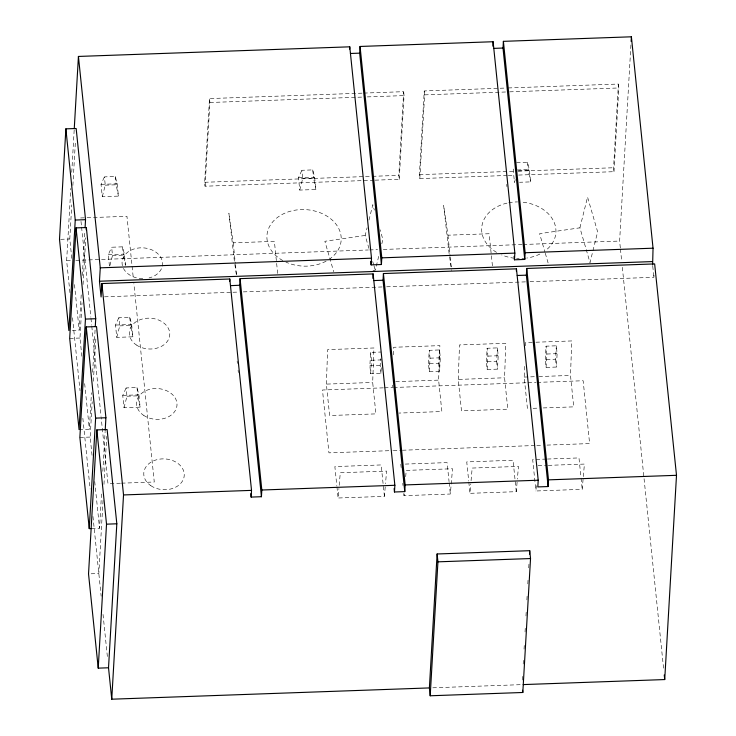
<?xml version="1.0" encoding="UTF-8"?>
<svg xmlns="http://www.w3.org/2000/svg" width="736" height="736" viewBox="0 0 736 736"><rect width="100%" height="100%" fill="white"/><g stroke="black" fill="none" stroke-linecap="round" stroke-linejoin="round"><path stroke-width="0.55" stroke-dasharray="3.68 2.76" d="M326.379 384.109L327.63 349.618L373.934 347.972L372.683 382.462L375.912 413.88L329.608 415.527L326.379 384.109L372.683 382.462M393.291 354.816L393.567 347.272L439.87 345.635L438.619 380.126L441.858 411.544L398.94 413.071M458.252 379.426L459.503 344.936L505.807 343.289L504.565 377.78L507.794 409.198L461.49 410.844L458.252 379.426L504.565 377.78M527.427 408.508L524.198 377.08L524.667 364.145M525.329 345.828L525.44 342.59L534.474 342.268M543.242 407.937L573.73 406.861L570.501 375.443L571.752 340.943L535.606 342.231M69.938 292.661L66.645 260.691L70.812 188.398M71.742 172.334L74.189 129.876M71.788 258.364L69.791 238.988L71.76 204.82M72.882 185.454L75.44 141.027M72.312 330.418L79.166 330.179L81.208 294.86M82.322 275.494L84.888 231.067M81.852 356.27L79.976 338.026L82.018 302.717M83.067 284.492L85.753 237.783M79.065 429.576L89.36 429.217L91.457 392.757M92.644 372.26L95.137 328.964M92.037 455.308L90.16 437.064L92.202 401.755M93.38 381.248L95.947 336.821M91.54 528.54L99.544 528.255L101.642 491.795M102.828 471.298L105.128 431.425M103.04 500.388L98.826 573.519L89.682 573.841M103.96 484.389L106.729 436.393M373.962 180.21L205.068 186.208L204.663 182.28L209.493 98.578L362.83 93.132M205.068 186.208L209.898 102.497L209.493 98.578M381.294 367.696L380.972 373.281L370.677 373.649L369.868 365.792L370.64 352.397L380.935 352.029M370.677 373.649L371.45 360.254L370.64 352.397M380.972 373.281L380.162 365.424L380.549 358.726M375.112 180.164L399.234 179.308L398.829 175.38L403.659 91.678L363.98 93.086M399.234 179.308L404.064 95.597L403.659 91.678M507.132 175.481L419.814 178.581L419.41 174.653L424.24 90.942L506.359 88.026M419.814 178.581L424.644 94.87L424.24 90.942M428.462 363.713L429.235 350.318L439.521 349.95L440.33 357.806L439.558 371.202L429.272 371.56L428.462 363.713L438.748 363.345L439.521 349.95M429.272 371.56L430.045 358.174L429.235 350.318M486.34 361.652L487.112 348.257L497.407 347.898L498.217 355.746L497.444 369.141L487.149 369.509L486.34 361.652L496.634 361.284L497.407 347.898M487.149 369.509L487.922 356.114L487.112 348.257M522.266 680.055L522.532 675.473M523.195 664.028L523.452 659.447M524.05 649.143L524.382 643.42M525.044 631.966L525.302 627.394M525.964 615.94L526.231 611.368M526.893 599.914L527.151 595.341M527.813 583.887L528.08 579.315M528.733 567.861L529 563.288M545.266 359.564L546.038 346.168L556.324 345.8L557.134 353.657L556.361 367.052L546.075 367.411L545.266 359.564L555.551 359.196L556.324 345.8M546.075 367.411L546.839 354.025L546.038 346.168M518.622 175.067L613.98 171.681L613.576 167.753L618.406 84.042L507.5 87.98M613.98 171.681L618.81 87.97L618.406 84.042M620.328 247.903L619.62 241.058L631 43.682M530.03 281.704L653.899 277.306L654.138 272.982M385.222 486.892L384.394 496.358L338.091 498.005L338.919 488.529M339.195 485.374L340.29 472.742L386.593 471.095L385.498 483.727M405.683 476.716L406.226 470.396L452.539 468.758L450.34 494.022L404.036 495.668L404.22 493.562M517.104 482.209L516.276 491.676L469.973 493.322L470.792 483.846M471.068 480.691L472.172 468.059L518.475 466.412L517.371 479.044M548.274 465.354L584.412 464.076L582.213 489.339L535.909 490.986L536.369 485.714M368.948 248.492L365.166 235.446L367.08 227.764M368.984 220.082L372.802 204.709L374.385 210.146M373.014 270.544L375.259 270.222L379.077 254.849M381.8 243.874L382.895 239.485L380.061 229.706M579.913 227.82L587.549 197.082L597.641 231.858L590.005 262.596L579.913 227.82L539.608 233.671L544.971 252.144M102.295 196.678L105.266 185.178L104.411 176.879L115.276 176.493L117.162 183.788L118.432 196.107L102.295 196.678L101.025 184.359L104.411 176.879M109.903 265.595L112.498 255.53L111.651 247.232L122.516 246.845L124.402 254.141L125.562 265.429M116.766 337.382L119.738 325.882L118.882 317.584L129.748 317.198L131.634 324.484L132.903 336.803L116.766 337.382L115.497 325.064L118.882 317.584M124.007 407.735L126.978 396.226L126.123 387.936L136.988 387.55L138.874 394.836L140.144 407.155L124.007 407.735L122.737 395.416L126.123 387.936M299.745 190.081L302.717 178.581L301.861 170.283L312.736 169.896L314.622 177.192L315.882 189.511L299.745 190.081L298.485 177.762L301.861 170.283M515.237 179.575L514.492 182.454L513.231 170.136L514.078 168.268M109.425 266L108.266 254.711L111.651 247.232M365.166 235.446L324.861 241.298L333.693 271.722M209.898 102.497L362.701 97.069M367.292 96.904L404.064 95.597M424.644 94.87L508.512 91.89M509.662 91.844L618.81 87.97M516.608 162.656L527.482 162.27L529.368 169.565L530.628 181.884L519.533 182.27M101.025 184.359L117.162 183.788M298.485 177.762L314.622 177.192M517.261 169.988L529.368 169.565M105.266 185.178L116.132 184.791L118.432 196.107M302.717 178.581L313.582 178.195L315.882 189.511M518.374 170.918L528.328 170.568L530.628 181.884M204.663 182.28L371.294 176.355M372.444 176.318L398.829 175.38M419.41 174.653L517.068 171.184M518.218 171.138L613.576 167.753M508.282 175.435L514.022 175.232M80.638 217.957L126.951 216.31L133.4 279.027M60.646 239.32L69.791 238.988M234.379 261.225L228.896 213.164L233.22 242.825L274.381 241.362L277.895 275.568M449.126 253.598L443.642 205.537L447.966 235.198L489.127 233.735L492.642 267.941M108.266 254.711L124.402 254.141M112.498 255.53L123.372 255.144L125.378 265.043M66.645 260.691L71.236 260.535M75.826 260.369L368.377 249.973M369.518 249.936L377.55 249.651M383.29 249.449L522.1 244.518M523.25 244.481L619.62 241.058M104.53 296.82L231.84 292.293M232.981 292.256L238.722 292.054M243.303 291.888L382.076 286.957M386.667 286.792L525.44 281.87M115.497 325.064L131.634 324.484M119.738 325.882L130.603 325.496L132.903 336.803M69.69 338.394L79.976 338.026M371.45 360.254L381.745 359.886M430.045 358.174L440.33 357.806M487.922 356.114L498.217 355.746M546.839 354.025L557.134 353.657M369.868 365.792L380.162 365.424M395.71 381.644L438.619 380.126M524.198 377.08L537.749 376.602M538.881 376.565L570.501 375.443M122.737 395.416L138.874 394.836M126.978 396.226L137.844 395.848L140.144 407.155M383.336 387.844L322.478 390.006L328.937 452.842L392.095 450.598M384.486 387.798L392.527 387.513M393.677 387.476L526.884 382.748M528.034 382.702L536.066 382.416M537.216 382.38L583.151 380.742L589.619 443.587L545.974 445.133M533.076 408.305L538.724 408.103M79.874 437.432L90.16 437.064M393.245 450.561L401.286 450.276M402.436 450.23L535.642 445.501M536.792 445.464L541.383 445.298M405.315 464.085L447.102 462.604L449.07 481.675M546.232 459.08L532.68 459.558L535.909 490.986M547.363 459.043L578.984 457.921L580.943 476.992M538.108 465.713L547.142 465.4M120.391 483.212L107.971 483.653L101.163 417.514M121.523 483.175L154.275 482.006L133.869 283.59M432.823 687.801L522.008 684.627M545.284 253.23L548.44 264.095M372.729 261.528L373.676 264.785M373.998 265.871L375.259 270.222M449.595 256.772L451.14 267.37M234.848 264.399L236.394 274.997M652.74 266.092L653.899 277.306M620.439 249.044L621.736 261.611M622.325 267.315L663.78 670.422M581.063 478.115L582.213 489.339M555.551 359.196L556.361 367.052M527.482 162.27L528.328 170.568M506.708 184.396L506.938 186.677M516.276 491.676L513.047 460.258L466.744 461.904L468.703 480.976M496.634 361.284L497.444 369.141M447.966 235.198L450.073 255.723M450.193 256.864L451.6 270.544M468.814 482.098L469.973 493.322M438.748 363.345L439.558 371.202M449.181 482.798L450.34 494.022M392.665 385.13L392.895 387.375M400.798 464.241L401.148 467.608M402.767 483.322L402.997 485.567M403.806 493.424L404.036 495.668M384.394 496.358L381.165 464.94L334.862 466.587L336.821 485.659M312.736 169.896L313.582 178.195M336.941 486.781L338.091 498.005M233.22 242.825L235.327 263.35M235.446 264.491L236.734 277.03M237.158 361.109L237.397 363.4M238.096 370.254L238.335 372.536M115.276 176.493L116.132 184.791M122.516 246.845L123.372 255.144M129.748 317.198L130.603 325.496M136.988 387.55L137.844 395.848M80.997 221.38L81.466 225.943M81.576 227.074L90.85 317.161M90.96 318.302L91.669 325.146M91.788 326.287L101.053 416.374M74.483 284.584L79.166 330.179M84.668 383.622L89.36 429.217M94.732 481.519L99.544 528.255M72.524 317.777L80.031 390.844M82.855 418.25L90.132 489.035M92.957 516.433L101.163 596.234M103.031 614.404L107.585 658.692M122.424 265.705A20.258 15.41 3.3 0 1 137.448 248.152A20.258 15.41 3.3 0 1 161.699 259.284A20.258 15.41 3.3 0 1 149.058 277.932M142.802 278.659A20.258 15.41 3.3 0 1 123.216 267.913M523.176 202.244A37.186 28.272 3.3 0 1 553.757 221.49A37.186 28.272 3.3 0 1 545.707 250.406M539.874 254.049A37.186 28.272 3.3 0 1 526.737 258.069M525.642 258.207A37.186 28.272 3.3 0 1 516.626 258.428M514.427 258.226A37.186 28.272 3.3 0 1 501.612 254.895M496.588 252.374A37.186 28.272 3.3 0 1 482.163 224.636A37.186 28.272 3.3 0 1 507.582 202.989M508.723 202.75A37.186 28.272 3.3 0 1 517.592 201.922M282.836 260.572A37.186 28.272 3.3 0 1 274.951 219.558A37.186 28.272 3.3 0 1 328.946 217.451A37.186 28.272 3.3 0 1 330.022 258.732M326.103 261.17A37.186 28.272 3.3 0 1 285.89 262.099M150.852 485.696A20.258 15.41 3.3 0 0 183.917 477.59A20.258 15.41 3.3 0 0 157.256 459.595A20.258 15.41 3.3 0 0 150.852 485.696M143.621 415.343A20.258 15.41 3.3 0 0 176.677 407.238A20.258 15.41 3.3 0 0 150.015 389.243A20.258 15.41 3.3 0 0 143.621 415.343M136.381 344.991A20.258 15.41 3.3 0 0 169.446 336.886A20.258 15.41 3.3 0 0 142.784 318.89A20.258 15.41 3.3 0 0 136.381 344.991"/><path stroke-width="1.1" d="M65.872 128.855L59.496 239.356L68.88 330.538L75.247 220.046L65.872 128.855L76.158 128.496L85.542 219.678L85.082 227.654M74.253 128.736L78.43 56.442L349.766 46.819L371.505 258.198L371.119 264.896L381.414 264.528L381.8 257.839L360.06 46.46L493.102 41.731L514.85 253.11L514.464 259.808L524.75 259.44L525.136 252.742L503.396 41.345L631.396 36.8L653.044 248.198L652.62 264.969M76.056 227.893L69.69 338.394L79.065 429.576L85.44 319.084L76.056 227.893L86.351 227.534L95.726 318.716L95.266 326.692M86.213 229.807L86.351 227.534M105.193 430.284L105.91 417.754L96.536 326.572L86.25 326.94L79.874 437.432L89.249 528.614L91.54 528.54M89.249 528.614L95.625 418.122L86.25 326.94M96.839 429.907L88.532 573.887L98.228 668.141L108.523 667.782L116.822 523.793L107.125 429.539L96.839 429.907L106.527 524.161L98.228 668.141M429.392 687.921L430.201 695.778L522.808 692.484L530.536 558.55L529.727 550.694L437.12 553.978L429.392 687.921L111.752 699.2L123.528 494.942L101.881 283.544L229.788 278.999L251.528 490.378L251.142 497.085L261.436 496.717L261.823 490.01L240.074 278.64L373.124 273.912L394.864 485.291L394.478 491.988L404.772 491.62L405.159 484.923L383.419 273.544L516.46 268.824L538.209 480.222L537.823 486.919L548.108 486.551L548.495 479.854L526.755 268.456L654.654 263.911L676.504 475.309L664.718 679.558L523.149 684.59M229.66 281.235L229.788 278.999M349.637 49.054L349.766 46.819M381.414 264.528L359.674 53.148L360.06 46.46M372.867 278.374L373.124 273.912M404.772 491.62L383.033 280.241L383.419 273.544M430.201 695.778L437.929 561.835L437.12 553.978M492.844 46.193L493.102 41.731M524.75 259.44L503.01 48.042L503.396 41.345M516.332 271.05L516.46 268.824M548.108 486.551L526.369 275.154L526.755 268.456M529.534 554.125L529.727 550.694M631.129 41.391L631.396 36.8M101.881 283.544L101.09 296.939L99.47 281.226L100.271 267.83L78.43 56.442M261.436 496.717L239.688 285.255L240.074 278.64M230.543 285.651L239.688 285.255M493.865 48.383L503.01 48.042M350.391 53.48L359.674 53.148M75.247 220.046L85.542 219.678M371.505 258.198L100.271 267.83M381.8 257.839L514.85 253.11M525.136 252.742L653.044 248.198M99.47 281.226L652.271 261.593M373.879 280.563L383.033 280.241M517.224 275.476L526.369 275.154M85.44 319.084L95.726 318.716M95.625 418.122L105.91 417.754M123.528 494.942L251.528 490.378M261.823 490.01L394.864 485.291M405.159 484.923L538.209 480.222M548.495 479.854L676.504 475.309M106.527 524.161L116.822 523.793M437.929 561.835L530.536 558.55M664.249 674.995L664.718 679.558M514.105 256.376L514.464 259.808M522.578 690.239L522.808 692.484M370.769 261.473L371.119 264.896M394.128 488.557L394.478 491.988M250.792 493.654L251.142 497.085M108.523 667.782L111.752 699.2"/></g></svg>
